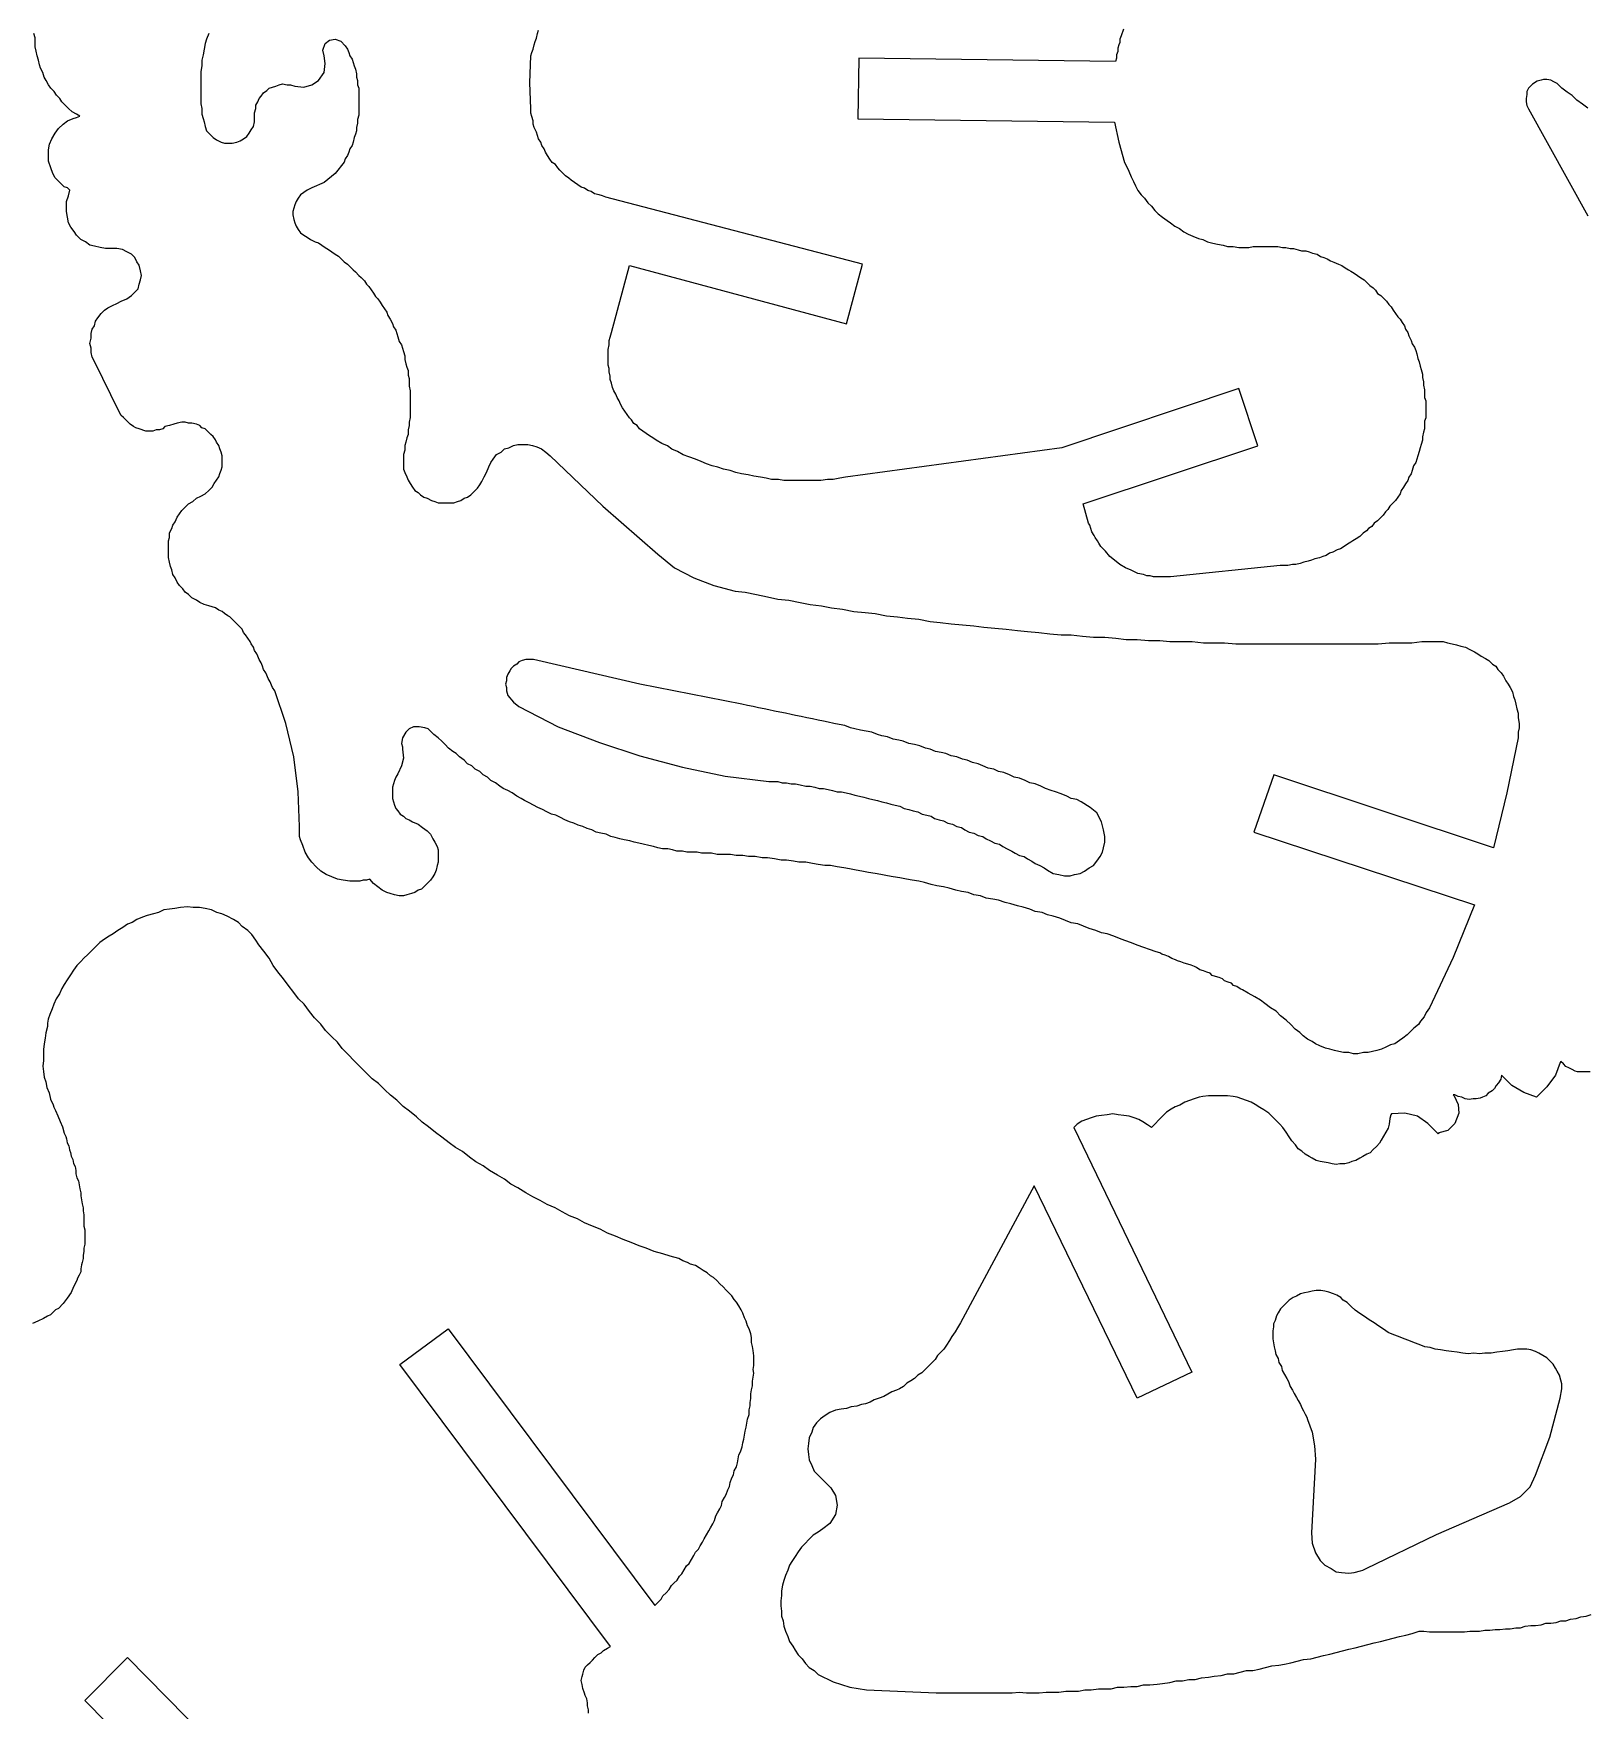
# Model space of a CAD drawing. Extents: x 3 to 449, y 3 to 233.
# Drawn here: x 274.1 to 351.8, y 67.1 to 151 of the extents above; entities that cross this region are included whole.
import ezdxf

# ---------------------------------------------------------------- set-up
doc = ezdxf.new("R2010")
doc.units = 0
doc.layers.add('DEFAULT_LAYER', color=1, linetype='CONTINUOUS')

msp = doc.modelspace()

# ---------------------------------------------------------------- linework, layer by layer
at = {"layer": 'DEFAULT_LAYER'}
for points in [[(282.907, 150.996), (282.795, 150.716), (282.739, 150.492), (282.683, 150.212), (282.627, 149.932), (282.571, 149.651), (282.571, 149.371), (282.515, 149.091), (282.515, 148.811), (282.515, 148.531), (282.515, 148.251), (282.515, 147.971), (282.515, 147.691), (282.515, 147.467), (282.571, 147.243), (282.571, 146.963), (282.627, 146.739), (282.683, 146.571), (282.739, 146.347), (282.795, 146.122), (282.963, 145.954), (283.131, 145.786), (283.3, 145.674), (283.524, 145.562), (283.692, 145.506), (283.916, 145.506), (284.084, 145.506), (284.308, 145.562), (284.476, 145.618), (284.644, 145.73), (284.812, 145.842), (284.924, 146.01), (285.036, 146.179), (285.148, 146.347), (285.204, 146.571), (285.204, 146.851), (285.204, 147.019), (285.26, 147.243), (285.26, 147.411), (285.372, 147.579), (285.428, 147.747), (285.54, 147.859), (285.652, 148.027), (285.82, 148.139), (285.932, 148.251), (286.1, 148.307), (286.268, 148.363), (286.436, 148.419), (286.604, 148.475), (286.828, 148.419), (286.997, 148.419), (287.221, 148.363), (287.669, 148.307), (288.061, 148.419), (288.397, 148.643), (288.677, 149.035), (288.733, 149.483), (288.677, 149.876), (288.621, 150.156), (288.733, 150.492), (288.957, 150.66), (289.237, 150.716), (289.517, 150.604), (289.741, 150.38), (289.853, 150.212), (289.909, 150.044), (289.965, 149.876), (290.077, 149.707), (290.133, 149.539), (290.189, 149.371), (290.245, 149.203), (290.301, 148.979), (290.301, 148.811), (290.357, 148.643), (290.357, 148.419), (290.413, 148.251), (290.413, 148.027), (290.413, 147.859), (290.413, 147.691), (290.413, 147.467), (290.413, 147.299), (290.413, 147.075), (290.413, 146.907), (290.357, 146.683), (290.357, 146.515), (290.301, 146.291), (290.301, 146.122), (290.245, 145.954), (290.189, 145.786), (290.133, 145.562), (290.077, 145.394), (289.965, 145.226), (289.909, 145.058), (289.853, 144.89), (289.741, 144.722), (289.685, 144.554), (289.237, 143.994), (288.677, 143.546), (288.061, 143.266), (287.837, 143.154), (287.669, 143.042), (287.501, 142.93), (287.389, 142.762), (287.277, 142.594), (287.221, 142.425), (287.165, 142.257), (287.109, 142.089), (287.109, 141.921), (287.165, 141.697), (287.221, 141.529), (287.277, 141.361), (287.389, 141.193), (287.501, 141.025), (287.669, 140.913), (287.837, 140.801), (288.005, 140.689), (288.229, 140.577), (288.397, 140.521), (288.565, 140.409), (288.733, 140.297), (288.901, 140.185), (289.069, 140.073), (289.237, 139.961), (289.405, 139.849), (289.517, 139.737), (289.685, 139.569), (289.853, 139.457), (289.965, 139.345), (290.133, 139.177), (290.245, 139.065), (290.413, 138.896), (290.526, 138.784), (290.694, 138.616), (290.806, 138.448), (290.918, 138.336), (291.03, 138.168), (291.142, 138), (291.254, 137.832), (291.366, 137.72), (291.478, 137.552), (291.59, 137.384), (291.702, 137.216), (291.814, 137.048), (291.87, 136.88), (291.982, 136.712), (292.094, 136.488), (292.15, 136.32), (292.262, 136.152), (292.318, 135.984), (292.374, 135.816), (292.43, 135.592), (292.542, 135.424), (292.598, 135.255), (292.654, 135.087), (292.71, 134.863), (292.71, 134.695), (292.766, 134.471), (292.822, 134.303), (292.878, 134.135), (292.878, 133.911), (292.934, 133.743), (292.934, 133.519), (292.934, 133.351), (292.99, 133.127), (292.99, 132.959), (292.99, 132.735), (292.99, 132.567), (292.99, 132.343), (292.99, 132.175), (292.99, 131.951), (292.99, 131.783), (292.934, 131.558), (292.934, 131.39), (292.878, 131.166), (292.878, 130.942), (292.822, 130.774), (292.766, 130.55), (292.71, 130.382), (292.71, 130.158), (292.654, 129.934), (292.654, 129.654), (292.654, 129.43), (292.654, 129.206), (292.71, 129.038), (292.822, 128.814), (292.878, 128.646), (292.99, 128.478), (293.102, 128.31), (293.214, 128.142), (293.382, 128.029), (293.494, 127.917), (293.662, 127.805), (293.83, 127.749), (294.054, 127.637), (294.223, 127.581), (294.391, 127.525), (294.559, 127.525), (294.783, 127.525), (294.951, 127.525), (295.175, 127.525), (295.343, 127.581), (295.511, 127.637), (295.679, 127.749), (295.847, 127.805), (296.015, 127.917), (296.183, 128.085), (296.351, 128.254), (296.463, 128.422), (296.575, 128.59), (296.687, 128.814), (296.799, 129.038), (296.911, 129.318), (297.023, 129.542), (297.135, 129.71), (297.303, 129.934), (297.527, 130.046), (297.696, 130.214), (297.92, 130.27), (298.144, 130.382), (298.368, 130.438), (298.592, 130.438), (298.872, 130.438), (299.096, 130.382), (299.32, 130.326), (299.544, 130.214), (299.768, 130.046), (299.992, 129.878), (302.625, 127.357), (305.37, 124.949), (306.21, 124.276), (307.162, 123.772), (308.17, 123.38), (309.235, 123.1), (309.739, 123.044), (310.299, 122.932), (310.859, 122.82), (311.363, 122.708), (311.923, 122.652), (312.484, 122.54), (312.988, 122.428), (313.548, 122.372), (314.052, 122.26), (314.612, 122.204), (315.172, 122.092), (315.733, 122.036), (316.237, 121.98), (316.797, 121.868), (317.357, 121.812), (317.861, 121.756), (318.421, 121.7), (318.981, 121.588), (319.486, 121.532), (320.046, 121.476), (320.606, 121.42), (321.166, 121.364), (321.67, 121.308), (322.23, 121.252), (322.79, 121.196), (323.351, 121.14), (323.855, 121.084), (324.415, 121.028), (324.975, 120.972), (325.535, 120.915), (326.039, 120.915), (326.6, 120.859), (327.16, 120.803), (327.72, 120.803), (328.28, 120.747), (328.784, 120.691), (329.344, 120.691), (329.904, 120.635), (330.465, 120.635), (330.969, 120.579), (331.529, 120.579), (332.089, 120.579), (332.649, 120.523), (333.209, 120.523), (333.714, 120.523), (334.274, 120.467), (334.834, 120.467), (335.394, 120.467), (335.898, 120.467), (336.458, 120.467), (337.018, 120.467), (337.579, 120.467), (338.139, 120.467), (338.643, 120.467), (339.203, 120.467), (339.763, 120.467), (340.323, 120.467), (340.884, 120.467), (341.388, 120.467), (341.948, 120.523), (342.508, 120.523), (343.068, 120.523), (343.572, 120.579), (344.132, 120.579), (344.412, 120.579), (344.637, 120.579), (344.861, 120.523), (345.085, 120.467), (345.309, 120.411), (345.533, 120.355), (345.757, 120.299), (345.981, 120.187), (346.205, 120.075), (346.373, 119.963), (346.541, 119.851), (346.765, 119.739), (346.933, 119.627), (347.101, 119.459), (347.269, 119.347), (347.381, 119.179), (347.549, 119.011), (347.661, 118.843), (347.773, 118.619), (347.885, 118.451), (347.997, 118.283), (348.11, 118.059), (348.166, 117.835), (348.222, 117.667), (348.278, 117.443), (348.334, 117.218), (348.39, 116.994), (348.39, 116.77), (348.446, 116.49), (348.446, 116.266), (348.39, 116.042), (348.39, 115.762), (347.829, 113.017), (347.157, 110.273), (336.178, 113.914), (335.17, 111.057), (346.205, 107.416), (345.141, 104.783), (343.964, 102.262), (343.964, 102.262), (343.796, 102.038), (343.684, 101.814), (343.516, 101.59), (343.404, 101.422), (343.18, 101.254), (343.012, 101.086), (342.844, 100.918), (342.62, 100.75), (342.452, 100.638), (342.228, 100.47), (342.004, 100.414), (341.78, 100.302), (341.556, 100.19), (341.332, 100.134), (341.108, 100.078), (340.884, 100.022), (340.659, 100.022), (340.379, 99.966), (340.155, 99.966), (339.931, 100.022), (339.651, 100.022), (339.427, 100.078), (339.203, 100.134), (338.979, 100.19), (338.755, 100.246), (338.475, 100.358), (338.251, 100.47), (338.083, 100.582), (337.859, 100.694), (337.635, 100.862), (337.467, 101.03), (337.242, 101.198), (337.018, 101.422), (336.794, 101.646), (336.514, 101.87), (336.29, 102.094), (336.01, 102.262), (335.73, 102.486), (335.506, 102.654), (335.226, 102.822), (334.89, 102.991), (334.61, 103.159), (334.498, 103.215), (334.33, 103.327), (334.162, 103.383), (334.05, 103.495), (333.882, 103.551), (333.714, 103.607), (333.601, 103.719), (333.433, 103.775), (333.265, 103.831), (333.097, 103.887), (332.985, 103.999), (332.817, 104.055), (332.649, 104.111), (332.481, 104.167), (332.313, 104.279), (332.201, 104.335), (332.033, 104.391), (331.865, 104.447), (331.697, 104.503), (331.529, 104.559), (331.361, 104.615), (331.249, 104.671), (331.081, 104.727), (330.913, 104.839), (330.745, 104.895), (330.577, 104.951), (330.465, 105.007), (330.297, 105.063), (329.96, 105.175), (329.68, 105.287), (329.344, 105.399), (329.064, 105.511), (328.728, 105.623), (328.448, 105.735), (328.168, 105.847), (327.832, 105.959), (327.552, 106.015), (327.272, 106.127), (326.936, 106.239), (326.656, 106.351), (326.375, 106.463), (326.039, 106.52), (325.759, 106.632), (325.479, 106.744), (325.143, 106.856), (324.863, 106.912), (324.583, 107.024), (324.247, 107.08), (323.967, 107.192), (323.631, 107.304), (323.351, 107.36), (323.015, 107.472), (322.734, 107.528), (322.398, 107.64), (322.118, 107.696), (321.782, 107.752), (321.502, 107.864), (321.166, 107.92), (320.886, 108.032), (320.55, 108.088), (320.27, 108.144), (319.934, 108.256), (319.654, 108.312), (319.318, 108.368), (319.037, 108.424), (318.701, 108.536), (318.421, 108.592), (318.085, 108.648), (317.805, 108.704), (317.469, 108.76), (317.133, 108.816), (316.853, 108.872), (316.517, 108.928), (316.237, 108.984), (315.901, 109.04), (315.564, 109.096), (315.284, 109.152), (314.948, 109.208), (314.668, 109.264), (314.332, 109.32), (313.996, 109.376), (313.716, 109.376), (313.38, 109.432), (313.1, 109.488), (312.764, 109.544), (312.428, 109.544), (312.148, 109.6), (311.811, 109.656), (311.531, 109.656), (311.195, 109.712), (310.859, 109.768), (310.579, 109.768), (310.243, 109.824), (309.907, 109.824), (309.627, 109.88), (309.291, 109.88), (309.011, 109.936), (308.675, 109.936), (308.338, 109.936), (308.058, 109.992), (307.778, 109.992), (307.554, 109.992), (307.33, 110.048), (307.05, 110.048), (306.826, 110.048), (306.602, 110.104), (306.322, 110.104), (306.098, 110.161), (305.874, 110.217), (305.594, 110.217), (305.37, 110.273), (305.146, 110.329), (304.922, 110.385), (304.641, 110.441), (304.417, 110.497), (304.193, 110.553), (303.969, 110.609), (303.689, 110.665), (303.465, 110.721), (303.241, 110.777), (303.017, 110.833), (302.793, 110.945), (302.513, 111.001), (302.289, 111.057), (302.065, 111.169), (301.841, 111.225), (301.617, 111.337), (301.393, 111.393), (301.168, 111.505), (300.944, 111.561), (300.72, 111.673), (300.496, 111.785), (300.272, 111.897), (300.048, 111.953), (299.824, 112.065), (299.6, 112.177), (299.376, 112.289), (299.152, 112.401), (298.928, 112.513), (298.704, 112.625), (298.536, 112.737), (298.312, 112.849), (298.088, 113.017), (297.864, 113.129), (297.639, 113.241), (297.471, 113.353), (297.247, 113.521), (297.023, 113.633), (296.855, 113.802), (296.631, 113.914), (296.463, 114.082), (296.239, 114.194), (296.071, 114.362), (295.847, 114.474), (295.679, 114.642), (295.455, 114.81), (295.287, 114.978), (295.119, 115.09), (294.895, 115.258), (294.727, 115.426), (294.559, 115.594), (294.391, 115.762), (294.167, 115.93), (293.998, 116.098), (293.886, 116.21), (293.718, 116.266), (293.438, 116.322), (293.158, 116.322), (292.934, 116.21), (292.766, 116.042), (292.598, 115.762), (292.542, 115.482), (292.598, 115.314), (292.598, 115.202), (292.654, 114.754), (292.542, 114.362), (292.374, 113.97), (292.262, 113.802), (292.206, 113.633), (292.15, 113.465), (292.094, 113.297), (292.094, 113.129), (292.094, 112.961), (292.094, 112.737), (292.15, 112.569), (292.206, 112.401), (292.262, 112.233), (292.374, 112.121), (292.486, 111.953), (292.654, 111.841), (292.766, 111.729), (292.934, 111.673), (293.102, 111.561), (293.382, 111.449), (293.606, 111.281), (293.83, 111.113), (293.998, 110.945), (294.111, 110.721), (294.223, 110.553), (294.335, 110.329), (294.391, 110.161), (294.391, 109.936), (294.391, 109.768), (294.391, 109.544), (294.335, 109.376), (294.279, 109.152), (294.223, 108.984), (294.111, 108.816), (293.998, 108.648), (293.83, 108.48), (293.718, 108.368), (293.55, 108.2), (293.382, 108.144), (293.214, 108.032), (293.046, 107.976), (292.822, 107.92), (292.654, 107.864), (292.43, 107.864), (292.206, 107.92), (291.982, 107.976), (291.814, 108.032), (291.59, 108.144), (291.366, 108.312), (291.142, 108.48), (290.974, 108.704), (290.806, 108.648), (290.638, 108.648), (290.47, 108.592), (290.301, 108.592), (289.965, 108.592), (289.629, 108.648), (289.349, 108.704), (289.069, 108.816), (288.789, 108.928), (288.509, 109.096), (288.285, 109.32), (288.061, 109.544), (287.893, 109.768), (287.725, 110.048), (287.613, 110.385), (287.501, 110.665), (287.445, 110.833), (287.445, 111.001), (287.445, 111.169), (287.445, 111.337), (287.389, 113.073), (287.165, 114.81), (286.772, 116.49), (286.212, 118.115), (286.1, 118.283), (286.044, 118.395), (285.988, 118.563), (285.876, 118.731), (285.82, 118.899), (285.764, 119.011), (285.652, 119.179), (285.596, 119.347), (285.54, 119.515), (285.428, 119.683), (285.372, 119.851), (285.316, 119.963), (285.204, 120.131), (285.148, 120.299), (285.036, 120.467), (284.98, 120.579), (284.868, 120.747), (284.756, 120.915), (284.644, 121.028), (284.588, 121.196), (284.476, 121.308), (284.364, 121.42), (284.252, 121.532), (284.084, 121.7), (283.972, 121.812), (283.86, 121.868), (283.692, 121.98), (283.58, 122.092), (283.412, 122.148), (283.243, 122.26), (283.075, 122.316), (282.907, 122.372), (282.683, 122.428), (282.459, 122.54), (282.291, 122.652), (282.067, 122.764), (281.899, 122.932), (281.731, 123.044), (281.619, 123.212), (281.451, 123.38), (281.339, 123.548), (281.227, 123.772), (281.115, 123.94), (281.059, 124.164), (281.003, 124.332), (280.947, 124.557), (280.891, 124.781), (280.891, 124.949), (280.891, 125.173), (280.891, 125.397), (280.891, 125.621), (280.947, 125.789), (280.947, 126.013), (281.059, 126.237), (281.115, 126.405), (281.227, 126.573), (281.339, 126.797), (281.451, 126.965), (281.563, 127.133), (281.731, 127.301), (281.899, 127.469), (282.123, 127.581), (282.291, 127.749), (282.515, 127.861), (282.739, 127.973), (282.907, 128.142), (283.075, 128.31), (283.187, 128.478), (283.3, 128.646), (283.412, 128.814), (283.468, 128.982), (283.524, 129.15), (283.58, 129.318), (283.58, 129.542), (283.58, 129.71), (283.58, 129.878), (283.524, 130.046), (283.468, 130.214), (283.412, 130.382), (283.3, 130.55), (283.243, 130.662), (283.131, 130.83), (283.019, 130.942), (282.851, 131.11), (282.739, 131.222), (282.571, 131.278), (282.459, 131.39), (282.291, 131.446), (282.067, 131.502), (281.899, 131.502), (281.731, 131.558), (281.563, 131.558), (281.339, 131.502), (281.171, 131.446), (280.947, 131.39), (280.723, 131.334), (280.611, 131.222), (280.443, 131.166), (280.275, 131.166), (280.107, 131.11), (279.939, 131.11), (279.771, 131.11), (279.434, 131.222), (279.266, 131.278), (279.154, 131.334), (278.986, 131.446), (278.874, 131.558), (278.762, 131.67), (278.65, 131.783), (278.538, 131.895), (278.426, 132.063), (277.194, 134.583), (277.082, 134.807), (277.026, 135.031), (277.026, 135.255), (276.97, 135.48), (277.026, 135.76), (277.026, 135.984), (277.082, 136.208), (277.194, 136.376), (277.25, 136.6), (277.362, 136.768), (277.53, 136.992), (277.698, 137.16), (277.866, 137.272), (278.09, 137.384), (278.314, 137.496), (278.538, 137.608), (278.818, 137.72), (279.042, 137.888), (279.21, 138.056), (279.378, 138.224), (279.434, 138.448), (279.49, 138.672), (279.546, 138.896), (279.49, 139.121), (279.434, 139.401), (279.322, 139.569), (279.21, 139.793), (279.042, 139.961), (278.818, 140.073), (278.594, 140.185), (278.314, 140.241), (278.034, 140.241), (277.754, 140.241), (277.474, 140.297), (277.194, 140.353), (276.97, 140.409), (276.746, 140.577), (276.522, 140.689), (276.298, 140.913), (276.186, 141.081), (276.017, 141.305), (275.905, 141.529), (275.849, 141.809), (275.793, 142.089), (275.793, 142.313), (275.793, 142.594), (275.905, 142.874), (275.961, 143.154), (275.849, 143.266), (275.681, 143.322), (275.569, 143.434), (275.457, 143.546), (275.233, 143.77), (275.121, 143.994), (275.009, 144.274), (274.897, 144.61), (274.897, 144.89), (274.897, 145.17), (274.953, 145.45), (275.065, 145.73), (275.233, 146.01), (275.401, 146.235), (275.625, 146.459), (275.849, 146.627), (276.13, 146.739), (276.298, 146.795), (276.466, 146.851), (276.298, 146.963), (276.074, 147.075), (275.905, 147.243), (275.737, 147.411), (275.569, 147.579), (275.457, 147.747), (275.289, 147.915), (275.177, 148.083), (275.009, 148.251), (274.897, 148.419), (274.785, 148.643), (274.673, 148.811), (274.617, 149.035), (274.505, 149.259), (274.449, 149.427), (274.393, 149.651), (274.337, 149.876), (274.281, 150.1), (274.225, 150.324), (274.225, 150.548), (274.225, 150.772), (274.169, 150.996)], [(328.648, 151.212), (328.536, 150.875), (328.48, 150.707), (328.48, 150.539), (328.424, 150.427), (328.368, 150.259), (328.368, 150.091), (328.312, 149.923), (328.312, 149.755), (328.256, 149.587), (315.428, 149.755), (315.372, 146.73), (328.2, 146.562), (328.424, 145.554), (328.704, 144.546), (328.816, 144.322), (328.928, 144.098), (329.04, 143.817), (329.152, 143.593), (329.264, 143.369), (329.376, 143.145), (329.544, 142.921), (329.712, 142.753), (329.88, 142.529), (330.048, 142.361), (330.216, 142.137), (330.384, 141.969), (330.608, 141.801), (330.832, 141.633), (331, 141.521), (331.224, 141.353), (331.449, 141.241), (331.673, 141.073), (331.897, 140.961), (332.121, 140.849), (332.401, 140.737), (332.625, 140.681), (332.849, 140.569), (333.129, 140.513), (333.353, 140.457), (333.633, 140.401), (333.857, 140.345), (334.137, 140.345), (334.417, 140.288), (334.641, 140.288), (334.921, 140.288), (335.146, 140.345), (335.37, 140.345), (335.594, 140.345), (335.762, 140.345), (335.986, 140.345), (336.21, 140.345), (336.378, 140.345), (336.602, 140.288), (336.77, 140.288), (336.994, 140.232), (337.162, 140.232), (337.386, 140.176), (337.554, 140.12), (337.778, 140.12), (337.946, 140.064), (338.114, 140.008), (338.338, 139.952), (338.506, 139.84), (338.675, 139.784), (338.843, 139.728), (339.011, 139.616), (339.179, 139.56), (339.403, 139.448), (339.571, 139.392), (339.739, 139.28), (339.907, 139.168), (340.019, 139.112), (340.187, 139), (340.355, 138.888), (340.523, 138.776), (340.691, 138.664), (340.803, 138.552), (340.971, 138.384), (341.139, 138.272), (341.251, 138.16), (341.363, 137.992), (341.531, 137.88), (341.643, 137.768), (341.811, 137.6), (341.923, 137.432), (342.035, 137.32), (342.148, 137.152), (342.26, 136.984), (342.372, 136.816), (342.484, 136.703), (342.596, 136.535), (342.708, 136.367), (342.764, 136.199), (342.876, 136.031), (342.932, 135.863), (343.044, 135.639), (343.1, 135.471), (343.212, 135.303), (343.268, 135.135), (343.324, 134.967), (343.38, 134.743), (343.436, 134.575), (343.492, 134.351), (343.548, 134.183), (343.604, 133.959), (343.604, 133.791), (343.66, 133.567), (343.66, 133.399), (343.716, 133.175), (343.716, 133.006), (343.716, 132.782), (343.772, 132.614), (343.772, 132.39), (343.772, 132.166), (343.772, 131.998), (343.772, 131.774), (343.716, 131.606), (343.716, 131.382), (343.716, 131.214), (343.66, 131.046), (343.604, 130.822), (343.604, 130.654), (343.548, 130.43), (343.492, 130.262), (343.436, 130.094), (343.38, 129.87), (343.324, 129.702), (343.268, 129.534), (343.156, 129.365), (343.1, 129.141), (343.044, 128.973), (342.932, 128.805), (342.876, 128.637), (342.764, 128.469), (342.652, 128.301), (342.54, 128.133), (342.484, 127.965), (342.372, 127.797), (342.26, 127.629), (342.148, 127.517), (341.979, 127.349), (341.867, 127.181), (341.755, 127.069), (341.643, 126.901), (341.475, 126.733), (341.363, 126.621), (341.195, 126.509), (341.083, 126.341), (340.915, 126.229), (340.803, 126.117), (340.635, 126.005), (340.467, 125.836), (340.299, 125.724), (340.131, 125.612), (340.019, 125.556), (339.851, 125.444), (339.683, 125.332), (339.515, 125.22), (339.347, 125.164), (339.123, 125.052), (338.955, 124.996), (338.787, 124.884), (338.619, 124.828), (338.45, 124.772), (338.226, 124.716), (338.058, 124.66), (337.89, 124.604), (337.666, 124.548), (337.498, 124.492), (337.274, 124.436), (337.106, 124.436), (336.882, 124.38), (336.714, 124.38), (336.49, 124.38), (336.49, 124.38), (331, 123.82), (330.832, 123.82), (330.664, 123.82), (330.496, 123.82), (330.328, 123.82), (330.16, 123.82), (329.992, 123.876), (329.824, 123.876), (329.656, 123.932), (329.376, 123.988), (329.04, 124.156), (328.76, 124.268), (328.48, 124.436), (328.2, 124.66), (327.976, 124.828), (327.752, 125.108), (327.527, 125.332), (327.415, 125.5), (327.359, 125.612), (327.247, 125.78), (327.191, 125.892), (327.079, 126.061), (327.023, 126.229), (326.967, 126.397), (326.911, 126.509), (326.631, 127.461), (335.37, 130.374), (334.417, 133.231), (325.567, 130.262), (314.756, 128.805), (314.476, 128.749), (314.14, 128.693), (313.86, 128.693), (313.524, 128.637), (313.243, 128.637), (312.907, 128.637), (312.627, 128.637), (312.291, 128.637), (312.011, 128.637), (311.675, 128.637), (311.395, 128.693), (311.059, 128.693), (310.779, 128.749), (310.499, 128.805), (310.163, 128.861), (309.883, 128.917), (309.546, 128.973), (309.266, 129.029), (308.986, 129.141), (308.65, 129.197), (308.37, 129.309), (308.09, 129.365), (307.81, 129.477), (307.53, 129.59), (307.25, 129.702), (306.914, 129.814), (306.634, 129.926), (306.354, 130.094), (306.073, 130.206), (305.849, 130.374), (305.569, 130.486), (305.289, 130.654), (305.121, 130.766), (304.953, 130.878), (304.785, 130.99), (304.617, 131.102), (304.449, 131.214), (304.337, 131.382), (304.169, 131.494), (304.057, 131.662), (303.945, 131.774), (303.833, 131.942), (303.721, 132.11), (303.609, 132.278), (303.497, 132.446), (303.441, 132.614), (303.329, 132.782), (303.273, 132.95), (303.161, 133.118), (303.105, 133.287), (303.049, 133.511), (302.993, 133.679), (302.993, 133.847), (302.937, 134.071), (302.937, 134.239), (302.881, 134.407), (302.881, 134.631), (302.881, 134.799), (302.881, 135.023), (302.881, 135.191), (302.937, 135.415), (302.937, 135.639), (302.993, 135.807), (303.049, 136.031), (303.945, 139.392), (314.812, 136.479), (315.596, 139.448), (302.769, 142.809), (302.601, 142.865), (302.432, 142.921), (302.208, 142.977), (302.04, 143.089), (301.872, 143.145), (301.704, 143.257), (301.536, 143.313), (301.368, 143.425), (301.2, 143.537), (301.032, 143.649), (300.92, 143.761), (300.752, 143.873), (300.64, 143.986), (300.472, 144.154), (300.36, 144.266), (300.248, 144.434), (300.08, 144.546), (299.968, 144.714), (299.856, 144.882), (299.744, 145.05), (299.688, 145.218), (299.576, 145.386), (299.52, 145.554), (299.408, 145.722), (299.352, 145.89), (299.296, 146.058), (299.184, 146.282), (299.128, 146.45), (299.128, 146.618), (299.072, 146.842), (299.016, 147.01), (299.016, 147.234), (298.96, 148.523), (299.016, 149.867), (299.072, 150.035), (299.128, 150.203), (299.184, 150.427), (299.24, 150.595), (299.296, 150.763), (299.352, 150.987), (299.408, 151.156)], [(351.88, 147.263), (351.603, 147.461), (351.325, 147.659), (351.088, 147.897), (350.85, 148.055), (350.573, 148.253), (350.335, 148.491), (350.177, 148.57), (350.018, 148.65), (349.82, 148.689), (349.662, 148.689), (349.543, 148.65), (349.345, 148.61), (349.107, 148.451), (348.909, 148.253), (348.83, 148.095), (348.83, 147.937), (348.79, 147.739), (348.79, 147.58), (348.83, 147.382), (348.909, 147.224), (348.909, 147.224), (351.88, 141.876)], [(301.899, 66.994), (301.899, 67.152), (301.859, 67.35), (301.859, 67.509), (301.819, 67.707), (301.74, 67.865), (301.701, 67.984), (301.621, 68.222), (301.582, 68.42), (301.542, 68.618), (301.582, 68.816), (301.621, 68.935), (301.661, 69.133), (301.74, 69.291), (301.859, 69.41), (301.978, 69.529), (302.097, 69.648), (302.215, 69.766), (302.374, 69.925), (302.532, 70.004), (302.651, 70.123), (302.849, 70.242), (303.008, 70.321), (292.472, 84.422), (294.888, 86.204), (305.226, 72.381), (305.384, 72.539), (305.543, 72.698), (305.622, 72.856), (305.78, 73.014), (305.939, 73.173), (306.058, 73.371), (306.176, 73.49), (306.335, 73.648), (306.454, 73.846), (306.572, 73.965), (306.691, 74.163), (306.81, 74.361), (306.929, 74.48), (307.048, 74.678), (307.167, 74.876), (307.246, 75.034), (307.404, 75.193), (307.483, 75.351), (307.602, 75.549), (307.681, 75.708), (307.8, 75.906), (307.919, 76.104), (307.998, 76.262), (308.117, 76.46), (308.196, 76.619), (308.276, 76.857), (308.355, 77.015), (308.474, 77.213), (308.553, 77.371), (308.592, 77.569), (308.711, 77.768), (308.791, 77.926), (308.87, 78.164), (308.949, 78.322), (308.989, 78.52), (309.068, 78.758), (309.147, 78.916), (309.187, 79.114), (309.305, 79.312), (309.345, 79.51), (309.385, 79.708), (309.424, 79.906), (309.503, 80.065), (309.583, 80.302), (309.622, 80.501), (309.662, 80.699), (309.702, 80.897), (309.741, 81.095), (309.781, 81.293), (309.82, 81.491), (309.86, 81.689), (309.939, 81.926), (309.939, 82.164), (309.979, 82.362), (309.979, 82.521), (310.018, 82.719), (310.018, 82.956), (310.058, 83.154), (310.098, 83.352), (310.098, 83.59), (310.137, 83.788), (310.177, 83.986), (310.137, 84.184), (310.177, 84.382), (310.177, 84.62), (310.177, 84.858), (310.137, 85.135), (310.098, 85.333), (310.058, 85.531), (310.058, 85.769), (310.018, 85.967), (309.939, 86.204), (309.86, 86.363), (309.781, 86.6), (309.702, 86.759), (309.622, 86.996), (309.543, 87.155), (309.424, 87.353), (309.305, 87.551), (309.187, 87.67), (309.068, 87.868), (308.909, 88.026), (308.791, 88.145), (308.632, 88.303), (308.474, 88.462), (308.315, 88.62), (308.157, 88.779), (307.998, 88.858), (307.84, 89.016), (307.642, 89.135), (307.444, 89.254), (307.246, 89.373), (307.008, 89.452), (306.85, 89.531), (306.612, 89.611), (306.414, 89.729), (305.978, 89.848), (305.622, 89.967), (305.186, 90.086), (304.79, 90.244), (304.434, 90.363), (304.037, 90.522), (303.641, 90.68), (303.245, 90.838), (302.849, 90.997), (302.493, 91.195), (302.097, 91.353), (301.701, 91.512), (301.344, 91.71), (300.948, 91.868), (300.591, 92.066), (300.235, 92.264), (299.839, 92.423), (299.482, 92.621), (299.126, 92.819), (298.769, 93.017), (298.373, 93.255), (298.017, 93.453), (297.7, 93.69), (297.344, 93.888), (296.947, 94.126), (296.631, 94.364), (296.274, 94.562), (295.957, 94.799), (295.601, 95.077), (295.244, 95.275), (294.927, 95.512), (294.571, 95.79), (294.254, 96.027), (293.898, 96.305), (293.581, 96.542), (293.303, 96.819), (292.947, 97.097), (292.63, 97.334), (292.313, 97.651), (291.996, 97.889), (291.719, 98.166), (291.402, 98.483), (291.085, 98.721), (290.768, 99.038), (290.491, 99.315), (290.174, 99.632), (289.897, 99.909), (289.58, 100.226), (289.343, 100.543), (289.065, 100.82), (288.748, 101.137), (288.511, 101.454), (288.194, 101.771), (287.956, 102.087), (287.679, 102.444), (287.402, 102.721), (287.164, 103.038), (286.887, 103.395), (286.649, 103.711), (286.372, 104.068), (286.134, 104.385), (285.936, 104.741), (285.659, 105.098), (285.421, 105.415), (285.263, 105.652), (285.065, 105.929), (284.867, 106.128), (284.589, 106.326), (284.391, 106.524), (284.154, 106.682), (283.837, 106.841), (283.56, 106.959), (283.322, 107.039), (283.045, 107.157), (282.728, 107.237), (282.451, 107.276), (282.134, 107.276), (281.856, 107.316), (281.5, 107.276), (281.223, 107.237), (280.945, 107.197), (280.668, 107.157), (280.391, 107.039), (280.153, 106.959), (279.836, 106.88), (279.599, 106.801), (279.321, 106.682), (279.084, 106.524), (278.846, 106.444), (278.608, 106.286), (278.371, 106.128), (278.133, 105.969), (277.935, 105.85), (277.697, 105.692), (277.46, 105.533), (277.262, 105.335), (277.064, 105.137), (276.866, 104.939), (276.668, 104.741), (276.509, 104.583), (276.311, 104.385), (276.153, 104.147), (275.994, 103.909), (275.836, 103.672), (275.677, 103.434), (275.559, 103.236), (275.44, 102.959), (275.281, 102.721), (275.163, 102.444), (275.083, 102.206), (274.964, 101.929), (274.885, 101.691), (274.846, 101.493), (274.846, 101.335), (274.766, 101.018), (274.727, 100.741), (274.687, 100.463), (274.648, 100.186), (274.648, 99.869), (274.648, 99.632), (274.608, 99.354), (274.648, 99.077), (274.687, 98.8), (274.766, 98.562), (274.806, 98.285), (274.925, 98.008), (275.004, 97.691), (275.123, 97.414), (275.163, 97.295), (275.242, 97.136), (275.361, 96.859), (275.479, 96.582), (275.598, 96.305), (275.677, 95.988), (275.757, 95.829), (275.796, 95.71), (275.836, 95.512), (275.915, 95.354), (275.955, 95.156), (275.994, 95.037), (276.034, 94.839), (276.113, 94.681), (276.153, 94.482), (276.232, 94.324), (276.272, 94.126), (276.272, 93.968), (276.311, 93.77), (276.39, 93.611), (276.43, 93.413), (276.47, 93.215), (276.509, 93.017), (276.509, 92.859), (276.549, 92.66), (276.588, 92.462), (276.628, 92.264), (276.628, 92.106), (276.668, 91.908), (276.668, 91.749), (276.668, 91.512), (276.668, 91.353), (276.707, 91.155), (276.707, 90.997), (276.707, 90.759), (276.707, 90.601), (276.707, 90.442), (276.668, 90.244), (276.668, 90.086), (276.628, 89.888), (276.628, 89.729), (276.588, 89.531), (276.549, 89.413), (276.509, 89.215), (276.509, 89.056), (276.43, 88.898), (276.351, 88.739), (276.311, 88.62), (276.153, 88.303), (276.034, 88.026), (275.836, 87.749), (275.638, 87.472), (275.4, 87.234), (275.242, 87.155), (275.123, 87.036), (275.004, 86.917), (274.846, 86.838), (274.648, 86.719), (274.37, 86.6), (274.093, 86.481)], [(351.999, 99.059), (351.682, 99.059), (351.365, 99.059), (351.246, 99.099), (351.088, 99.178), (350.929, 99.257), (350.771, 99.336), (350.652, 99.455), (350.533, 99.574), (350.494, 99.534), (350.256, 98.901), (349.82, 98.307), (349.305, 97.792), (348.672, 98.029), (348.077, 98.386), (347.563, 98.901), (347.523, 98.703), (347.404, 98.505), (347.285, 98.386), (347.206, 98.227), (347.087, 98.108), (346.889, 97.99), (346.77, 97.871), (346.612, 97.792), (346.493, 97.752), (346.295, 97.712), (346.137, 97.712), (345.939, 97.673), (345.74, 97.712), (345.582, 97.792), (345.384, 97.831), (345.226, 97.91), (345.146, 97.91), (345.186, 97.871), (345.384, 97.435), (345.424, 96.999), (345.226, 96.484), (344.869, 96.128), (344.433, 96.009), (344.394, 95.97), (343.879, 96.484), (343.364, 96.841), (342.73, 96.999), (342.057, 96.96), (342.017, 96.92), (341.978, 96.722), (341.938, 96.445), (341.898, 96.247), (341.78, 96.049), (341.661, 95.851), (341.542, 95.653), (341.463, 95.494), (341.304, 95.336), (341.146, 95.177), (340.987, 95.019), (340.829, 94.94), (340.631, 94.821), (340.473, 94.742), (340.274, 94.623), (340.076, 94.583), (339.918, 94.504), (339.72, 94.464), (339.482, 94.464), (339.284, 94.425), (339.086, 94.464), (338.888, 94.504), (338.69, 94.544), (338.492, 94.583), (338.294, 94.623), (338.096, 94.742), (337.938, 94.821), (337.739, 94.94), (337.581, 95.098), (337.383, 95.217), (337.264, 95.415), (337.066, 95.613), (336.947, 95.811), (336.789, 96.049), (336.63, 96.286), (336.472, 96.445), (336.274, 96.643), (336.076, 96.841), (335.917, 96.999), (335.68, 97.158), (335.482, 97.277), (335.244, 97.435), (335.046, 97.554), (334.808, 97.633), (334.571, 97.712), (334.333, 97.792), (334.135, 97.831), (333.858, 97.871), (333.62, 97.871), (333.382, 97.871), (333.145, 97.871), (332.907, 97.871), (332.63, 97.831), (332.432, 97.792), (332.194, 97.712), (331.957, 97.633), (331.719, 97.554), (331.481, 97.396), (331.244, 97.316), (331.046, 97.197), (330.808, 97.039), (330.61, 96.841), (330.412, 96.643), (330.253, 96.484), (330.055, 96.286), (329.857, 96.405), (329.62, 96.564), (329.422, 96.683), (329.184, 96.762), (328.946, 96.841), (328.669, 96.881), (328.392, 96.92), (328.115, 96.96), (327.837, 96.92), (327.56, 96.881), (327.283, 96.841), (327.045, 96.762), (326.807, 96.683), (326.57, 96.603), (326.332, 96.445), (326.174, 96.286), (332.075, 84.047), (329.342, 82.74), (324.193, 93.355), (320.51, 86.503), (320.351, 86.265), (320.232, 86.067), (320.074, 85.83), (319.955, 85.632), (319.797, 85.394), (319.678, 85.196), (319.519, 85.038), (319.361, 84.879), (319.242, 84.681), (319.044, 84.483), (318.886, 84.325), (318.727, 84.166), (318.569, 84.008), (318.371, 83.889), (318.212, 83.73), (318.014, 83.612), (317.816, 83.493), (317.658, 83.334), (317.46, 83.215), (317.301, 83.136), (317.064, 83.057), (316.866, 82.938), (316.668, 82.819), (316.43, 82.74), (316.192, 82.661), (315.994, 82.542), (315.757, 82.463), (315.558, 82.423), (315.321, 82.344), (315.044, 82.304), (314.806, 82.225), (314.529, 82.186), (314.251, 82.146), (313.974, 82.027), (313.736, 81.869), (313.499, 81.71), (313.301, 81.512), (313.142, 81.275), (313.063, 81.037), (312.944, 80.76), (312.905, 80.482), (312.865, 80.205), (312.905, 79.928), (312.944, 79.651), (313.063, 79.373), (313.182, 79.096), (313.301, 78.977), (313.42, 78.859), (313.538, 78.74), (313.657, 78.621), (314.014, 78.264), (314.251, 77.868), (314.331, 77.393), (314.251, 76.918), (313.974, 76.482), (313.618, 76.205), (313.38, 76.046), (313.142, 75.888), (312.905, 75.65), (312.746, 75.492), (312.548, 75.294), (312.39, 75.056), (312.231, 74.818), (312.073, 74.581), (311.954, 74.383), (311.875, 74.145), (311.756, 73.868), (311.677, 73.63), (311.598, 73.392), (311.558, 73.115), (311.558, 72.878), (311.518, 72.6), (311.518, 72.363), (311.558, 72.085), (311.558, 71.848), (311.637, 71.61), (311.677, 71.333), (311.756, 71.095), (311.875, 70.818), (311.954, 70.58), (312.112, 70.343), (312.231, 70.145), (312.39, 69.907), (312.588, 69.709), (312.746, 69.471), (312.944, 69.273), (313.182, 69.115), (313.38, 68.917), (314.133, 68.56), (314.964, 68.283), (315.796, 68.164), (319.282, 68.006), (322.767, 68.006), (323.084, 68.006), (323.441, 68.045), (323.797, 68.006), (324.114, 68.006), (324.431, 68.006), (324.787, 68.045), (325.104, 68.045), (325.421, 68.045), (325.778, 68.085), (326.094, 68.085), (326.411, 68.085), (326.728, 68.164), (327.045, 68.164), (327.402, 68.204), (327.718, 68.204), (328.035, 68.204), (328.352, 68.283), (328.669, 68.283), (329.026, 68.323), (329.342, 68.323), (329.659, 68.402), (329.976, 68.402), (330.333, 68.441), (330.61, 68.481), (330.966, 68.521), (331.283, 68.6), (331.6, 68.6), (331.917, 68.679), (332.234, 68.679), (332.551, 68.758), (332.907, 68.798), (333.184, 68.837), (333.541, 68.877), (333.858, 68.956), (334.175, 68.956), (334.492, 69.035), (334.808, 69.115), (335.125, 69.115), (335.442, 69.194), (335.759, 69.273), (336.076, 69.352), (336.432, 69.392), (336.71, 69.432), (337.027, 69.511), (337.343, 69.59), (337.66, 69.669), (338.017, 69.709), (338.334, 69.788), (338.65, 69.867), (338.967, 69.946), (339.284, 70.026), (339.601, 70.105), (339.918, 70.184), (340.235, 70.263), (340.552, 70.343), (340.869, 70.422), (341.185, 70.501), (341.502, 70.58), (341.819, 70.659), (342.136, 70.739), (342.453, 70.818), (342.77, 70.897), (343.087, 70.976), (343.443, 71.095), (343.681, 71.095), (343.958, 71.056), (344.196, 71.056), (344.433, 71.056), (344.671, 71.056), (344.988, 71.056), (345.226, 71.056), (345.463, 71.056), (345.701, 71.056), (345.978, 71.095), (346.216, 71.095), (346.453, 71.095), (346.731, 71.135), (346.968, 71.135), (347.246, 71.174), (347.483, 71.174), (347.761, 71.214), (347.998, 71.214), (348.275, 71.254), (348.513, 71.254), (348.751, 71.333), (349.028, 71.372), (349.266, 71.372), (349.543, 71.412), (349.781, 71.491), (350.018, 71.491), (350.296, 71.531), (350.533, 71.61), (350.771, 71.61), (351.008, 71.689), (351.286, 71.729), (351.523, 71.808), (351.801, 71.848), (352.038, 71.927)], [(286.491, 57.686), (276.707, 67.628), (278.846, 69.766), (288.63, 59.825)]]:
    msp.add_lwpolyline(points, dxfattribs=at)
for points in [[(324.863, 109.152), (325.143, 108.984), (325.423, 108.928), (325.703, 108.872), (325.983, 108.872), (326.207, 108.928), (326.488, 108.984), (326.712, 109.096), (326.936, 109.264), (327.16, 109.376), (327.328, 109.6), (327.496, 109.824), (327.608, 110.048), (327.664, 110.273), (327.72, 110.553), (327.72, 110.833), (327.664, 111.169), (327.552, 111.561), (327.328, 112.009), (326.992, 112.289), (326.544, 112.569), (326.319, 112.681), (326.039, 112.737), (325.815, 112.849), (325.535, 112.961), (325.255, 113.073), (325.031, 113.129), (324.751, 113.241), (324.527, 113.353), (324.247, 113.465), (323.967, 113.521), (323.743, 113.633), (323.463, 113.746), (323.183, 113.802), (322.959, 113.914), (322.678, 114.026), (322.398, 114.082), (322.174, 114.194), (321.894, 114.25), (321.614, 114.362), (321.39, 114.474), (321.11, 114.53), (320.83, 114.642), (320.606, 114.698), (320.326, 114.81), (320.046, 114.866), (319.766, 114.978), (319.542, 115.034), (319.261, 115.09), (318.981, 115.202), (318.757, 115.258), (318.477, 115.37), (318.197, 115.426), (317.917, 115.482), (317.637, 115.594), (317.413, 115.65), (317.133, 115.706), (316.853, 115.818), (316.573, 115.874), (316.349, 115.93), (316.069, 116.042), (315.789, 116.098), (315.508, 116.154), (315.228, 116.21), (315.004, 116.266), (314.724, 116.378), (314.444, 116.434), (314.164, 116.49), (313.884, 116.546), (313.66, 116.602), (313.38, 116.658), (313.1, 116.714), (312.82, 116.77), (312.54, 116.826), (312.26, 116.882), (312.035, 116.938), (311.755, 116.994), (311.475, 117.05), (311.195, 117.106), (310.915, 117.162), (310.691, 117.218), (310.411, 117.274), (310.131, 117.331), (309.851, 117.387), (309.571, 117.443), (304.473, 118.451), (299.376, 119.627), (299.152, 119.683), (298.984, 119.683), (298.76, 119.683), (298.592, 119.627), (298.424, 119.571), (298.312, 119.459), (298.144, 119.347), (298.032, 119.235), (297.976, 119.123), (297.864, 118.955), (297.808, 118.787), (297.808, 118.619), (297.752, 118.451), (297.808, 118.283), (297.808, 118.115), (297.864, 117.891), (298.144, 117.555), (298.424, 117.331), (300.384, 116.322), (302.457, 115.538), (304.473, 114.866), (306.602, 114.306), (308.731, 113.858), (310.915, 113.577), (311.139, 113.577), (311.363, 113.577), (311.587, 113.521), (311.811, 113.521), (312.035, 113.465), (312.26, 113.465), (312.484, 113.409), (312.764, 113.353), (312.988, 113.353), (313.212, 113.297), (313.436, 113.241), (313.66, 113.241), (313.884, 113.185), (314.108, 113.129), (314.332, 113.073), (314.556, 113.073), (314.78, 113.017), (315.004, 112.961), (315.228, 112.905), (315.452, 112.849), (315.677, 112.793), (315.901, 112.737), (316.125, 112.681), (316.349, 112.625), (316.573, 112.569), (316.797, 112.513), (317.021, 112.457), (317.245, 112.401), (317.469, 112.345), (317.693, 112.233), (317.917, 112.177), (318.141, 112.121), (318.365, 112.065), (318.589, 111.953), (318.813, 111.897), (319.037, 111.841), (319.205, 111.729), (319.43, 111.673), (319.654, 111.617), (319.878, 111.505), (320.102, 111.449), (320.326, 111.337), (320.55, 111.281), (320.718, 111.169), (320.942, 111.057), (321.166, 111.001), (321.39, 110.889), (321.614, 110.833), (321.782, 110.721), (322.006, 110.609), (322.23, 110.497), (322.454, 110.441), (322.622, 110.329), (322.846, 110.217), (323.071, 110.104), (323.239, 109.992), (323.463, 109.88), (323.687, 109.824), (323.855, 109.712), (324.079, 109.6), (324.247, 109.488), (324.471, 109.376), (324.695, 109.264), (324.863, 109.152)], [(348.157, 85.156), (347.879, 85.117), (347.602, 85.077), (347.325, 85.038), (347.048, 84.998), (346.731, 84.998), (346.453, 84.958), (346.176, 84.998), (345.899, 84.958), (345.622, 84.998), (345.344, 85.038), (345.067, 85.077), (344.79, 85.117), (344.513, 85.156), (344.235, 85.196), (343.998, 85.275), (343.72, 85.315), (343.443, 85.434), (343.206, 85.513), (342.928, 85.632), (342.691, 85.711), (342.413, 85.83), (342.176, 85.909), (341.898, 86.028), (341.661, 86.186), (341.423, 86.345), (341.185, 86.503), (340.948, 86.661), (340.71, 86.82), (340.473, 86.978), (340.235, 87.137), (340.037, 87.335), (339.839, 87.533), (339.641, 87.652), (339.522, 87.771), (339.324, 87.889), (339.165, 87.969), (338.928, 88.048), (338.73, 88.087), (338.532, 88.127), (338.294, 88.127), (338.096, 88.087), (337.898, 88.048), (337.7, 88.008), (337.502, 87.969), (337.304, 87.85), (337.145, 87.771), (336.947, 87.652), (336.789, 87.493), (336.63, 87.335), (336.512, 87.216), (336.393, 87.018), (336.314, 86.86), (336.234, 86.622), (336.155, 86.463), (336.155, 86.305), (336.116, 86.107), (336.116, 85.869), (336.116, 85.711), (336.155, 85.513), (336.195, 85.315), (336.234, 85.117), (336.274, 84.919), (336.393, 84.721), (336.432, 84.523), (336.551, 84.325), (336.591, 84.126), (336.71, 83.928), (336.828, 83.73), (336.908, 83.572), (336.987, 83.334), (337.106, 83.136), (337.185, 82.978), (337.304, 82.78), (337.383, 82.621), (337.502, 82.423), (337.581, 82.265), (337.66, 82.106), (337.739, 81.948), (337.819, 81.79), (337.858, 81.671), (338.096, 81.037), (338.215, 80.364), (338.254, 79.69), (338.056, 76.007), (338.096, 75.492), (338.254, 75.016), (338.492, 74.62), (338.611, 74.502), (338.73, 74.383), (339.047, 74.224), (339.284, 74.066), (339.561, 74.026), (339.918, 73.987), (340.195, 74.026), (340.512, 74.105), (340.631, 74.145), (340.789, 74.224), (344.315, 75.927), (347.959, 77.512), (348.513, 77.829), (348.988, 78.304), (349.266, 78.898), (349.979, 80.799), (350.494, 82.74), (350.573, 83.215), (350.573, 83.453), (350.533, 83.651), (350.454, 83.889), (350.335, 84.087), (350.256, 84.245), (350.137, 84.443), (349.979, 84.602), (349.82, 84.76), (349.622, 84.879), (349.424, 84.998), (349.266, 85.077), (349.028, 85.156), (348.83, 85.196), (348.592, 85.196), (348.355, 85.196), (348.157, 85.156)]]:
    msp.add_lwpolyline(points, close=True, dxfattribs=at)

doc.saveas('drawing.dxf')
